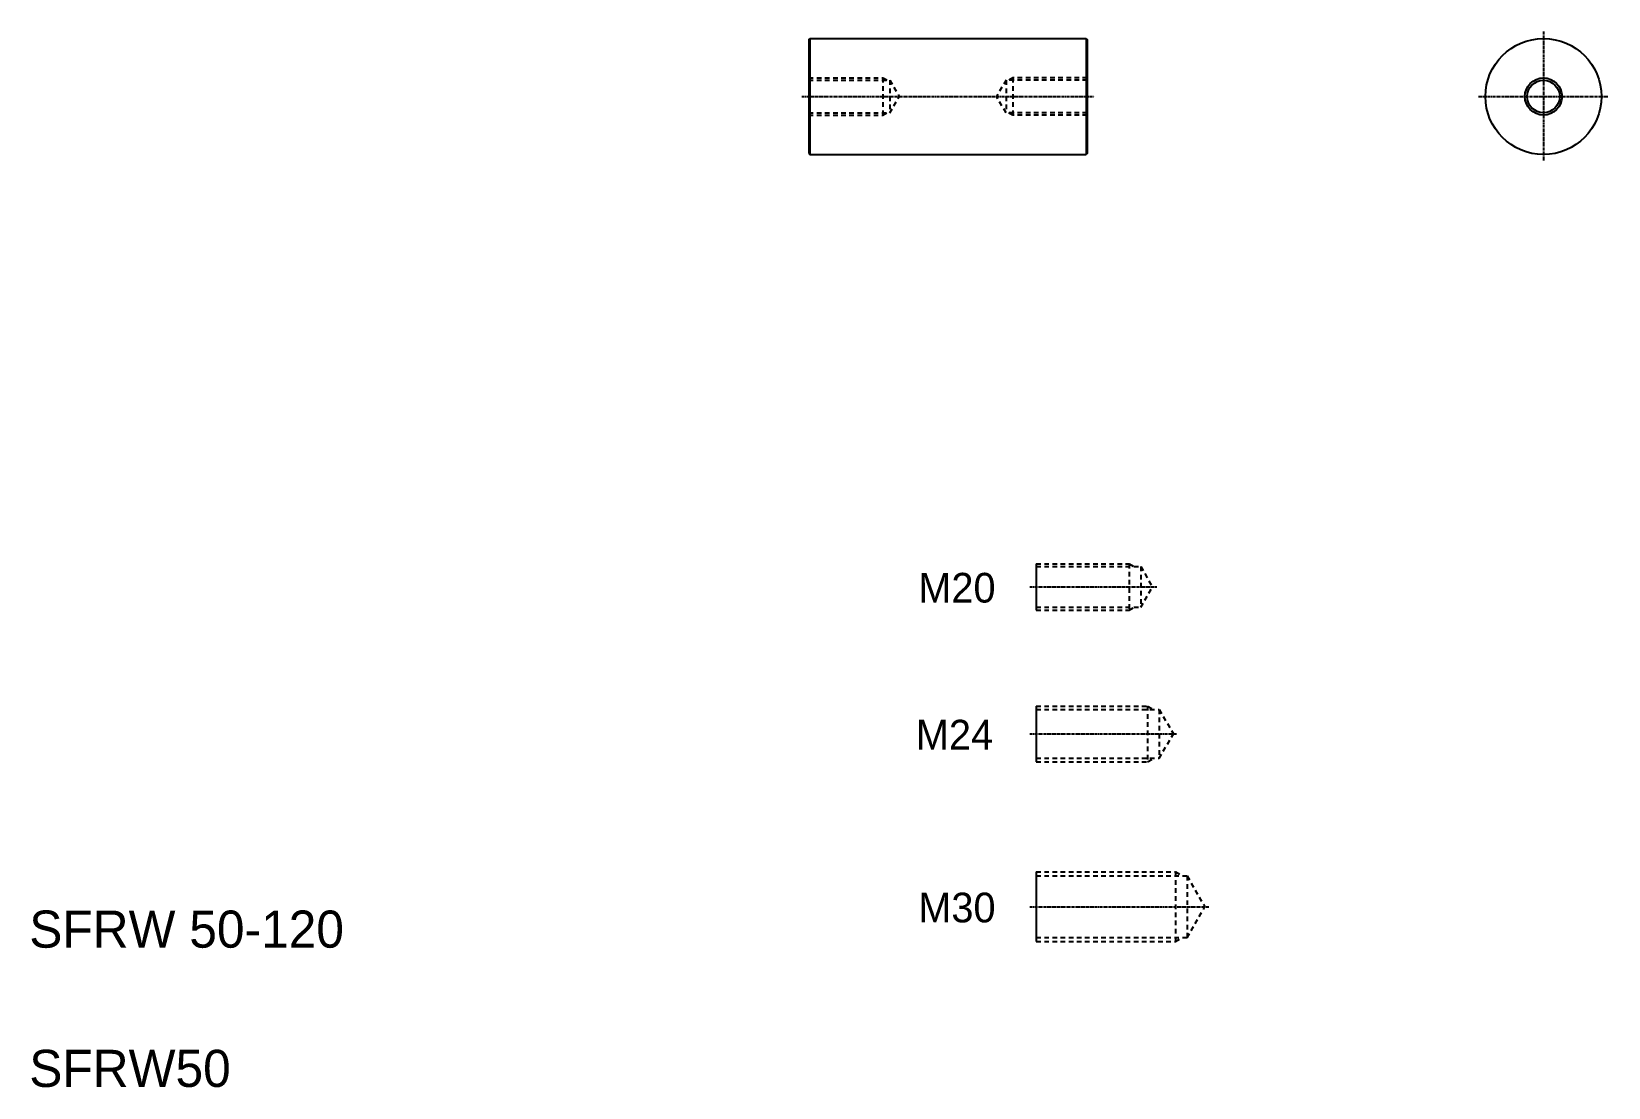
# Model space of a CAD drawing. Extents: x 57 to 736, y 70 to 525.
import ezdxf

# ---------------------------------------------------------------- set-up
doc = ezdxf.new("R2010")
doc.units = 0
doc.linetypes.add('CENTER', pattern=[2, 1.25, -0.25, 0.25, -0.25])
doc.linetypes.add('DASHED', pattern=[3.5, 2, -1.5])
doc.layers.get('0').update_dxf_attribs({"linetype": 'CONTINUOUS'})
doc.layers.add('CENTER', color=1, linetype='CENTER')

msp = doc.modelspace()

# ---------------------------------------------------------------- linework, layer by layer
at = {"color": 7, "linetype": 'CONTINUOUS'}
for p, q in [((391.34, 521.54), (391.84, 522.04)), ((391.34, 521.54), (391.34, 472.54)), ((391.84, 522.04), (510.84, 522.04)), ((391.84, 522.04), (391.84, 472.04)), ((510.84, 522.04), (510.84, 472.04)), ((510.84, 522.04), (511.34, 521.54)), ((511.34, 521.54), (511.34, 472.54)), ((391.34, 472.54), (391.84, 472.04)), ((391.84, 472.04), (510.84, 472.04)), ((511.34, 472.54), (510.84, 472.04)), ((489.36, 295.75), (489.36, 275.75)), ((489.36, 234.44), (489.36, 210.44)), ((489.36, 162.96), (489.36, 132.96))]:
    msp.add_line(p, q, dxfattribs=at)
at = {"color": 3, "linetype": 'DASHED'}
for p, q in [((391.34, 505.04), (423.34, 505.04)), ((391.34, 504.04), (426.34, 504.04)), ((423.34, 505.04), (425.07, 504.04)), ((423.34, 505.04), (423.34, 489.04)), ((426.34, 504.04), (430.38, 497.04)), ((426.34, 504.04), (426.34, 490.04)), ((476.34, 504.04), (472.29, 497.04)), ((511.34, 504.04), (476.34, 504.04)), ((476.34, 504.04), (476.34, 490.04)), ((479.34, 505.04), (477.6, 504.04)), ((511.34, 505.04), (479.34, 505.04)), ((479.34, 505.04), (479.34, 489.04)), ((426.34, 490.04), (430.38, 497.04)), ((476.34, 490.04), (472.29, 497.04)), ((391.34, 490.04), (426.34, 490.04)), ((423.34, 489.04), (425.07, 490.04)), ((511.34, 490.04), (476.34, 490.04)), ((479.34, 489.04), (477.6, 490.04)), ((391.34, 489.04), (423.34, 489.04)), ((511.34, 489.04), (479.34, 489.04)), ((489.36, 295.75), (529.36, 295.75)), ((489.36, 294.5), (534.36, 294.5)), ((529.36, 295.75), (529.36, 275.75)), ((529.36, 295.75), (531.52, 294.5)), ((534.36, 294.5), (534.36, 277)), ((534.36, 294.5), (539.41, 285.75)), ((534.36, 277), (539.41, 285.75)), ((489.36, 277), (534.36, 277)), ((489.36, 275.75), (529.36, 275.75)), ((529.36, 275.75), (531.52, 277)), ((489.36, 234.44), (537.36, 234.44)), ((489.36, 232.94), (542.36, 232.94)), ((537.36, 234.44), (537.36, 210.44)), ((537.36, 234.44), (539.95, 232.94)), ((542.36, 232.94), (542.36, 211.94)), ((542.36, 232.94), (548.42, 222.44)), ((542.36, 211.94), (548.42, 222.44)), ((489.36, 211.94), (542.36, 211.94)), ((537.36, 210.44), (539.95, 211.94)), ((489.36, 210.44), (537.36, 210.44)), ((489.36, 162.96), (549.36, 162.96)), ((489.36, 161.21), (554.36, 161.21)), ((549.36, 162.96), (549.36, 132.96)), ((549.36, 162.96), (552.39, 161.21)), ((554.36, 161.21), (562.01, 147.96)), ((554.36, 161.21), (554.36, 134.71)), ((554.36, 134.71), (562.01, 147.96)), ((489.36, 134.71), (554.36, 134.71)), ((489.36, 132.96), (549.36, 132.96)), ((549.36, 132.96), (552.39, 134.71))]:
    msp.add_line(p, q, dxfattribs=at)
for p, q in [((511.34, 509.29), (511.34, 509.29)), ((511.34, 497.04), (511.34, 497.04))]:
    msp.add_line(p, q)
at = {"color": 7, "linetype": 'CONTINUOUS'}
for radius in [25, 7]:
    msp.add_circle((707.86, 497.04), radius, dxfattribs=at)
at = {"color": 3, "linetype": 'CONTINUOUS'}
msp.add_circle((707.86, 497.04), 8, dxfattribs=at)
at = {"layer": 'CENTER', "color": 1, "linetype": 'CENTER'}
for p, q in [((707.86, 525.04), (707.86, 469.04)), ((388.34, 497.04), (514.34, 497.04)), ((679.86, 497.04), (735.86, 497.04)), ((486.57, 285.75), (541.36, 285.75)), ((486.57, 222.44), (549.77, 222.44)), ((486.57, 147.96), (563.7, 147.96))]:
    msp.add_line(p, q, dxfattribs=at)

# ---------------------------------------------------------------- texts
at = {"color": 0, "linetype": 'BYBLOCK'}
for s, p in [('M20', (438.55, 279)), ('M24', (437.49, 215.7)), ('M30', (438.55, 141.22))]:
    msp.add_text(s, height=12.8, dxfattribs=at).set_placement(p)
for s, p in [('SFRW 50-120', (55.59, 130.32)), ('SFRW50', (55.59, 70.32))]:
    msp.add_text(s, height=16).set_placement(p)

doc.saveas('drawing.dxf')
